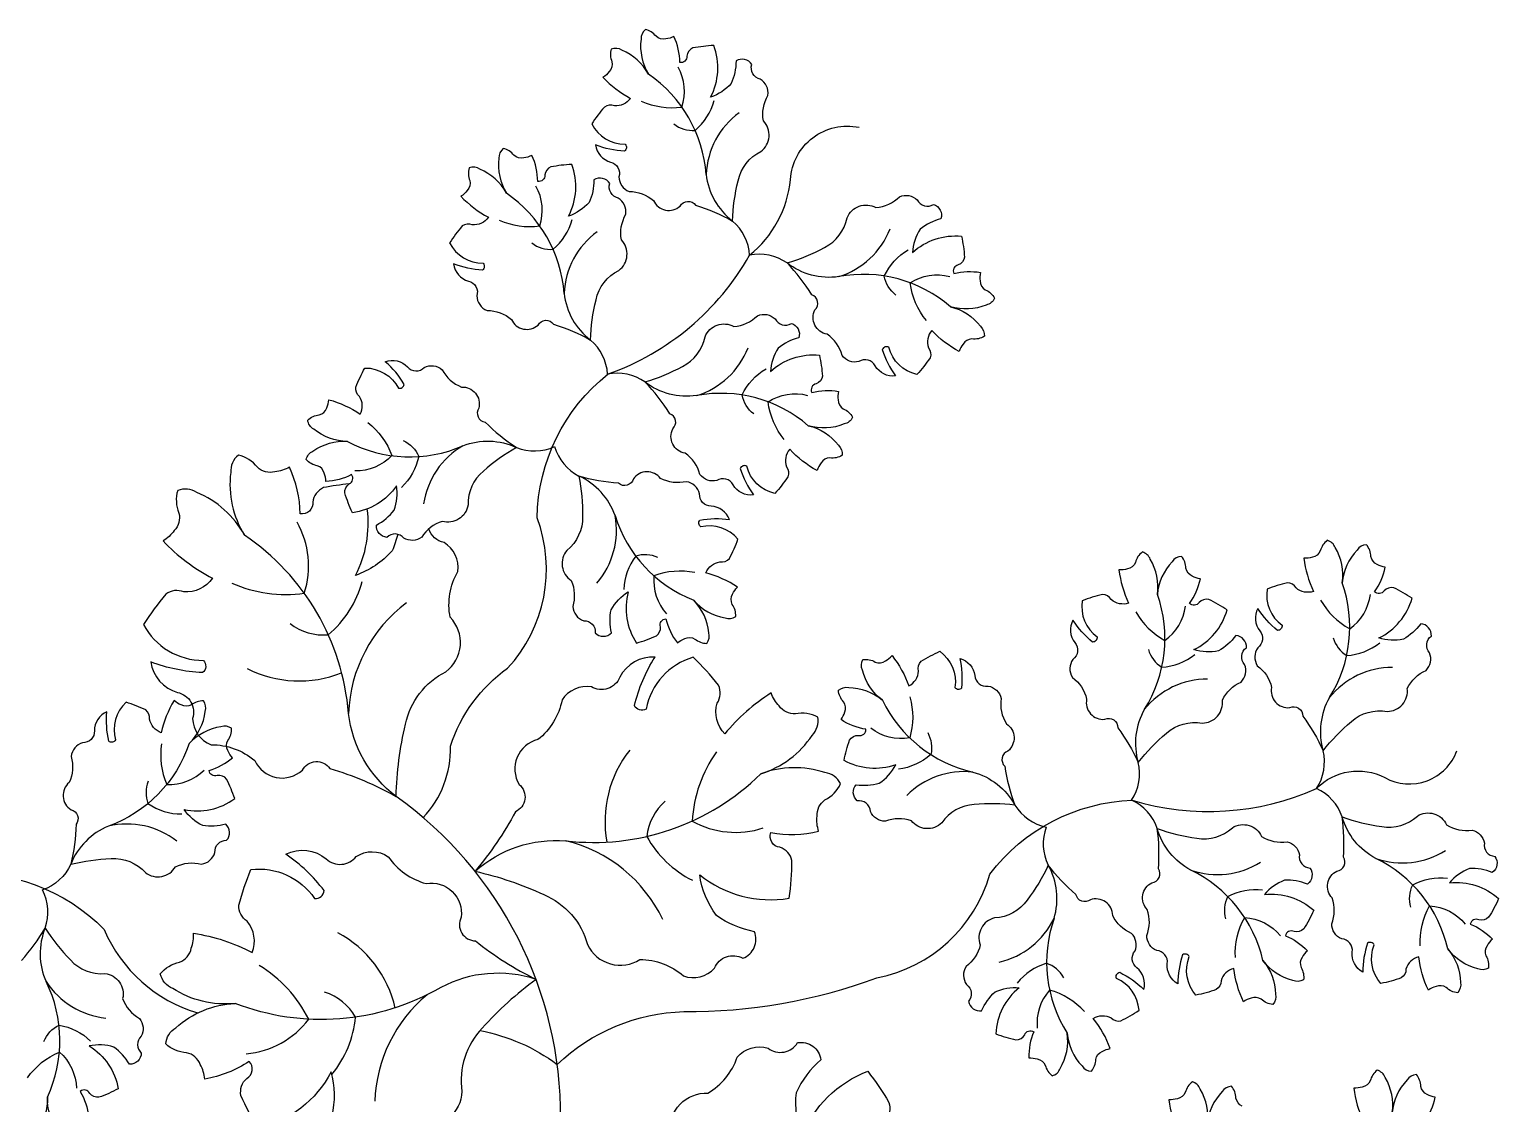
# Model space of a CAD drawing. Header units: millimetres. Extents: x 228.39 to 232.01, y 86.87 to 92.76.
# Drawn here: x 230.2676 to 230.66, y 91.6456 to 91.9325 of the extents above; entities that cross this region are included whole.
import ezdxf

# ---------------------------------------------------------------- set-up
doc = ezdxf.new("R2010")
doc.units = ezdxf.units.MM
doc.layers.add('62', color=62, linetype='Continuous')
doc.layers.add('63', color=63, linetype='Continuous')

msp = doc.modelspace()

# ---------------------------------------------------------------- linework, layer by layer
at = {"layer": '62'}
for points in [[(230.4310601027792, 91.91332400911445, 0.1413864367129372), (230.4418901933637, 91.9117289622076, 0.210122964771746), (230.4408797398914, 91.92236715470794, 0.210122964771746)], [(230.4397380879935, 91.90720337746468, 0.1876286218963192), (230.4454393713357, 91.90549702740906, 0.1520058651265381), (230.4505647901407, 91.9134437943881)], [(230.372839105745, 91.72198725712757, 0.1954096761169075), (230.3801355207057, 91.74106916464736, -0.1631901514612794), (230.3953619847962, 91.7618675784323, 0.2835782542006574), (230.4032408021136, 91.80202939339333, -0.2251438523393833), (230.4222110931264, 91.84044766447833, 0.1802530025354734), (230.4599893878372, 91.87214495566522, 0.2002582601934849), (230.4708892474521, 91.8923854883338, -0.4574430062941838), (230.4892226519216, 91.90631184363225)], [(230.393119453617, 91.88155838937531, 0.1413864367129372), (230.4039495442015, 91.87996334246847, 0.210122964771746), (230.4029390907292, 91.89060153496881, 0.210122964771746)], [(230.4017974388313, 91.87543775772554, 0.1876286218963192), (230.4074987221734, 91.87373140766992, 0.1520058651265381), (230.4126241409785, 91.88167817464897)], [(230.5135987470219, 91.85840002782678, 0.2279428046577942), (230.4838146615506, 91.86644530977019, -0.2043996860364329), (230.4699807670867, 91.87008372915153, 0.2049975904848279), (230.4599893878372, 91.87214495566522, 0.2049975904848279)], [(230.4990596937248, 91.86152802191424, -0.1876286218963192), (230.4959526801901, 91.8666037217827, -0.1520058651265381), (230.5023252873256, 91.87359020170048)], [(230.5071952360609, 91.85470288381525, -0.1413864367129372), (230.5028848110943, 91.8647654517435, -0.210122964771746), (230.5134278697208, 91.86650788414994, -0.210122964771746)], [(230.4756580978597, 91.82663440808764, 0.2279428046577942), (230.4458740123883, 91.83467969003105, -0.2043996860364329), (230.4320401179245, 91.8383181094124, 0.2049975904848279), (230.422048738675, 91.84037933592609, 0.2049975904848279)], [(230.4611190445626, 91.8297624021751, -0.1876286218963192), (230.4580120310278, 91.83483810204355, -0.1520058651265381), (230.4643846381634, 91.84182458196135)], [(230.4692545868987, 91.82293726407612, -0.1413864367129372), (230.4649441619321, 91.83299983200435, -0.210122964771746), (230.4754872205586, 91.8347422644108, -0.210122964771746)], [(230.3580090785876, 91.82747916595686, -0.1413864367129372), (230.3644652850981, 91.81863877941574, -0.210122964771746), (230.3545810355937, 91.81457752743795, -0.210122964771746)], [(230.3525971861982, 91.82244078851622, 0.2279428046577942), (230.3834267470417, 91.8212761052529, -0.2043996860364329), (230.3977241818443, 91.82083103256473, 0.2049975904848279), (230.4079233525742, 91.82106174986212, 0.2049975904848279)], [(230.3674674296525, 91.82265121045738, -0.1876286218963192), (230.3716330720873, 91.81840107100489, -0.1520058651265381), (230.3669885790812, 91.8101639775817)], [(230.3655884041345, 91.72766503411191, -0.2043996860364353), (230.3528608112418, 91.74981179063325, 0.2279428046577944), (230.3250934299629, 91.79739442875402, 0.2279428046577944)], [(230.4355174858713, 91.791434534468, 0.1876286218963192), (230.4295787980156, 91.79181956539287, 0.1520058651265381), (230.4263650018857, 91.78292616684219)], [(230.3372703234131, 91.77379401138118, 0.1876286218963192), (230.347469086746, 91.77080741863426, 0.152005865126538), (230.356537260167, 91.7850521299388)], [(230.4453465677903, 91.78741474494589, 0.1413864367129372), (230.4344345166191, 91.78654171806141, 0.210122964771746), (230.4378037375518, 91.77640068723608, 0.210122964771746)], [(230.6124856068554, 91.78009651096474, 0.1413864367129372), (230.6202659716797, 91.77239579931545, 0.210122964771746), (230.625753883976, 91.78156503998859, 0.210122964771746)], [(230.5631010273393, 91.77698030136402, 0.1413864367129372), (230.5708813921635, 91.76927958971474, 0.210122964771746), (230.5763693044598, 91.77844883038787, 0.210122964771746)], [(230.6158512070614, 91.77002465441163, 0.1876286218963192), (230.6194336151324, 91.76527253754935, 0.1520058651265381), (230.6282705107506, 91.76863858852631)], [(230.5664666275453, 91.76690844481091, 0.1876286218963192), (230.5700490356162, 91.76215632794863, 0.1520058651265381), (230.5788859312344, 91.76552237892561)], [(230.5027782491998, 91.75421051265667, -0.1413864367129372), (230.502742712265, 91.74326365128778, -0.210122964771746), (230.4923736158147, 91.74584705886275, -0.210122964771746)], [(230.4954334639324, 91.7533573093716, 0.2279428046577942), (230.519581338554, 91.73415578703165, -0.2043996860364329), (230.5308364038589, 91.72532752352086, 0.2049975904848279), (230.5391900370705, 91.71947149020353, 0.2049975904848279)], [(230.3103344026265, 91.7417688403531, -0.2279428046577942), (230.2887699962915, 91.71970541613267, 0.2043996860364329), (230.2787039212276, 91.709542303202, -0.2049975904848279), (230.2711459111621, 91.70269009203348, -0.2049975904848279)], [(230.302940554427, 91.74169930423527, 0.1413864367129372), (230.3043411592332, 91.73084235517581, 0.210122964771746), (230.3143070722064, 91.73469887361927, 0.210122964771746)], [(230.5075383223093, 91.74471781740372, -0.1876286218963192), (230.5083766205076, 91.73882599948475, -0.1520058651265381), (230.4997551954161, 91.73494115035786)], [(230.4086092795687, 91.65611387461956, -0.1841083703680773), (230.44244058806, 91.67021210174542, 0.09065442908466861), (230.494003802094, 91.67922298637593, 0.2835782542006574), (230.5241429198621, 91.70691198642005, -0.2251438523393833), (230.562185017192, 91.7266257969348, 0.1802530025354734), (230.6113983185946, 91.72978313519666, -0.3316125768266109), (230.6295958016339, 91.732671624502, 0.4605227219911265), (230.6488875254468, 91.73986151267957, 0.4605227219911265)], [(230.4511311725703, 91.73951215581151, 0.1413864367129372), (230.4446529373176, 91.72106874239876, 0.210122964771746), (230.463645767048, 91.71922332401668, 0.210122964771746)], [(230.3866623971488, 91.70766352375415, -0.2043996860364329), (230.4108759561877, 91.71579826431105, 0.2279428046577942), (230.4629819433504, 91.73368963137506, 0.2279428046577942)], [(230.2994016257112, 91.73168703462655, 0.1876286218963192), (230.2993047294297, 91.72573666712779, 0.1520058651265381), (230.3083433701438, 91.72295745907768)], [(230.6464462886289, 91.68695176550158, 0.2279428046577942), (230.6272167148036, 91.71107730797023, -0.2043996860364329), (230.6182268147197, 91.72220369229377, 0.2049975904848279), (230.6113983185946, 91.72978313519667, 0.2049975904848279)], [(230.4374510338662, 91.72638011051684, 0.1876286218963192), (230.4325213810777, 91.71696559867918, 0.1520058651265381), (230.4447099180709, 91.70527871991249)], [(230.5970617091128, 91.68383555590086, 0.2279428046577942), (230.5778321352874, 91.70796109836952, -0.2043996860364329), (230.5688422352036, 91.71908748269306, 0.2049975904848279), (230.5620137390785, 91.72666692559595, 0.2049975904848279)], [(230.15678484454, 91.71149412537301, 0.442149186598303), (230.1760765899366, 91.70593829910871, -0.1709273865300307), (230.1982153591534, 91.70391505196235, 0.1802530025354734), (230.2474381706396, 91.70692048857607, -0.2251438523393833), (230.2876420129342, 91.69210540980403, 0.2256520569911392), (230.3126631329667, 91.66985818042838, 0.09065442908466861)], [(230.5872013260463, 91.69496844697059, -0.1876286218963192), (230.5877049674892, 91.70089825367543, -0.1520058651265381), (230.5969777932156, 91.70275182492936)], [(230.6365859055625, 91.69808465657131, -0.1876286218963192), (230.6370895470054, 91.70401446327614, -0.1520058651265381), (230.6463623727318, 91.70586803453008)], [(230.6390971426437, 91.68776655366939, -0.1413864367129372), (230.6415854385627, 91.6984269204606, -0.210122964771746), (230.6511116533804, 91.69358508329474, -0.210122964771746)], [(230.5897125631276, 91.68465034406867, -0.1413864367129372), (230.5922008590465, 91.69531071085989, -0.210122964771746), (230.6017270738642, 91.69046887369402, -0.210122964771746)], [(230.5438703046809, 91.67925578208443, 0.1876286218963192), (230.5393138924206, 91.68308401530278, 0.1520058651265381), (230.5314563175972, 91.67782288032627)], [(230.4029686310973, 91.67878452067701, 0.2043996860364367), (230.3775150445482, 91.6766431713266, -0.2279428046577933), (230.3225874540608, 91.67238938279505)], [(230.3255627552436, 91.65892495199867, 0.2101229647717458), (230.3422639890968, 91.66815544158223, 0.1413864367129372), (230.3289990519786, 91.68251400953152)], [(230.3484463109055, 91.65344153854141, 0.1487400713347152), (230.3547646060145, 91.66872639602052, 0.1876286218963192), (230.3465038879253, 91.6754118314145, 0.1876286218963192)], [(230.5494078082981, 91.67019456732798, 0.1413864367129372), (230.5400993439481, 91.67595542908191, 0.210122964771746), (230.536806286535, 91.66578941074788, 0.210122964771746)], [(230.2715180871708, 91.66220466787311, -0.1876286218963192), (230.2755614443839, 91.66657130556206, -0.1520058651265381), (230.2840138564643, 91.66233128747612)], [(230.3880009705592, 91.66515589222902, -0.1106796973527163), (230.4086092795687, 91.65611387461956, -0.1841083703680773)], [(230.2671539822839, 91.65252354460621, -0.1413864367129372), (230.2756712378229, 91.65940041851714, -0.210122964771746), (230.2802065358302, 91.6497245088504, -0.210122964771746)]]:
    msp.add_lwpolyline(points, format="xyb", dxfattribs=at)
for centre, radius, start, end in [((230.4128915138874, 91.89108716854673), 0.03559504258891227, 4.244680177902705, 55.60775094878054), ((230.4700220924724, 91.8927679634544), 0.02165418735251583, 126.3429614026644, 177.4754704673334), ((230.4665003830152, 91.8957665794241), 0.01822652723244424, 186.4415046598963, 232.6499608452778), ((230.3749508647252, 91.8593215488076), 0.03559504258891227, 4.244680177902705, 55.60775094878054), ((230.4470466674733, 91.87139939655815), 0.01296417636406003, 3.29685208695077, 49.63682703702965), ((230.4773627111501, 91.8871159693128), 0.02165418735251583, 287.3347532780378, 338.4672623427084), ((230.4320814433102, 91.86100234371526), 0.02165418735251583, 126.3429614026644, 177.4754704673334), ((230.4285597338529, 91.86400095968497), 0.01822652723244424, 186.4415046598963, 232.6499608452778), ((230.4091060183111, 91.83963377681901), 0.01296417636406003, 3.29685208695077, 49.63682703702965), ((230.4394220619878, 91.85535034957367), 0.02165418735251583, 287.3347532780378, 338.4672623427084), ((230.3943477208276, 91.80257754484133), 0.02165418735251583, 120.2872463401992, 171.41975540487), ((230.4203696496666, 91.82468936029952), 0.01296417636406003, 196.2493451491128, 242.5893200991914), ((230.4068726449428, 91.79658175434153), 0.01822652723244424, 19.39399772205832, 65.60245390743854), ((230.3185153179041, 91.7892107586995), 0.02370610377805731, 342.0327875484151, 29.49889450505963), ((230.4027684219792, 91.79871470748219), 0.02165418735251583, 319.2954544648263, 10.42796352949611), ((230.4580686457823, 91.8131581602655), 0.03559504258891227, 197.1971732400638, 248.5602440109438), ((230.3361241097951, 91.81680601378235), 0.03525592437372765, 245.8667065243235, 278.0567283438667), ((230.5846751560355, 91.77294434164735), 0.03559504258891227, 327.917719804394, 19.28079057527238), ((230.5352905765194, 91.76982813204663), 0.03559504258891227, 327.917719804394, 19.28079057527238), ((230.3915008996581, 91.74833781078101), 0.03866819170092113, 126.6829230409548, 177.8154321056262), ((230.3396799428808, 91.78902957661312), 0.03055347511947142, 242.949985042445, 291.8166944333465), ((230.6316980751547, 91.74045475626241), 0.02165418735251583, 90.01600102915677, 141.1485100938255), ((230.5823134956386, 91.73733854666169), 0.02165418735251583, 90.01600102915677, 141.1485100938255), ((230.6306371683916, 91.74495682379573), 0.01822652723244424, 150.1145442863874, 196.3230004717689), ((230.5812525888755, 91.74184061419503), 0.01822652723244424, 150.1145442863874, 196.3230004717689), ((230.4519176490157, 91.7210279371236), 0.03055347511947142, 141.6344804195968, 190.5011898104985), ((230.6005293573104, 91.73684964419344), 0.01296417636406003, 326.9698917134426, 13.30986666352196), ((230.5173029329975, 91.7126217976656), 0.02165418735251583, 83.96028596669156, 135.092795031362), ((230.5511447777943, 91.73373343459272), 0.01296417636406003, 326.9698917134426, 13.30986666352196), ((230.3045612946003, 91.64226289954634), 0.1049658643867444, 359.5821735404677, 54.45095799120666), ((230.2937164336767, 91.69862375141916), 0.02165418735251583, 52.07207001193242, 103.2045790766025), ((230.5513663602667, 91.71502098211774), 0.01296417636406003, 159.9223847756048, 206.262359725683), ((230.4018489985177, 91.67819848924997), 0.03866819170092113, 25.36741841810714, 76.49992748277828), ((230.584879264269, 91.72843649343321), 0.02165418735251583, 251.0077929045287, 302.140301969199), ((230.6342638437852, 91.73155270303393), 0.02165418735251583, 251.0077929045287, 302.140301969199), ((230.523841773019, 91.70037162219828), 0.01822652723244424, 343.0670373485498, 29.2754935339308), ((230.2596197571891, 91.69675564653384), 0.01296417636406003, 340.90250531761, 27.24248026768961), ((230.5217987524397, 91.70452134533934), 0.02165418735251583, 282.9684940913174, 334.101003155987), ((230.5749075476906, 91.68339827861178), 0.03559504258891227, 160.8702128665557, 212.2332836374346), ((230.2887565540152, 91.68565367734264), 0.01822652723244424, 157.8893715093624, 204.0978276947425), ((230.3355644502384, 91.66433997925101), 0.03055347511947142, 12.87783339992797, 61.74454279083043), ((230.2402065303015, 91.66244370248856), 0.03559504258891227, 334.9315814058618, 26.29465217672758), ((230.2902660479144, 91.69002581222193), 0.02165418735251583, 213.0638618873061, 264.1963709519746), ((230.3985176957313, 91.64489466491167), 0.03866819170092113, 129.6239489019829, 178.011604792319)]:
    msp.add_arc(centre, radius, start, end, dxfattribs=at)
at = {"layer": '63'}
for points in [[(230.4265843972115, 91.89995546318241, -0.08047336285184804), (230.4188729859557, 91.90160052473213, 0.299054732626132), (230.4228483947332, 91.8970159809299, -0.4445358973400594), (230.4250789522744, 91.89310764177011, 0.3028472262875131), (230.4278188727104, 91.88917055064242, -0.1775881189196616), (230.4343246769697, 91.88675874097264, 0.5077713489282268), (230.4414490325861, 91.88528712256657, -0.5541101838924969), (230.4455623740242, 91.88551440961622, -0.05360560279891149), (230.4554426607217, 91.88127751207543, -0.05303807838268959), (230.4569056827375, 91.89204400947968, -0.2299676780149515), (230.4630008358479, 91.899878544846, 0.453009155801419), (230.4636815282663, 91.90800425382473, -0.1775881189196565), (230.4648633551696, 91.91484132923117, 0.3028472262875298), (230.4628348827193, 91.91918795436594, -0.4445358973400413), (230.4605754563581, 91.92307967563686, 0.4200628682774436), (230.4563583641366, 91.924017244161, -0.1027662192553072), (230.4550671558996, 91.91797929500208, -0.1249756271620583), (230.4495676509147, 91.91436174540598, 0.2129696122085104), (230.4504483970832, 91.92815876417411, 0.03433418913963267), (230.4448523670569, 91.92750755804846, 0.263361124047625), (230.4432418044387, 91.92534982084723, -0.4961733732722903), (230.4413436722306, 91.92361915127915, 0.105188829234163), (230.4397872507984, 91.93058654108759, -0.1018354407082667), (230.4376148771976, 91.92991502277143, -0.2548810045278109), (230.4349941376873, 91.93061498111796, 0.1744881383592944), (230.432151922439, 91.93245693596592, 0.2361518438993939), (230.4309951371923, 91.92984023203437, 0.172045804718615), (230.4329975650972, 91.92045983886548, 0.1720458047186181), (230.4258916901894, 91.92690251185984, 0.2361518438993874), (230.4230479644508, 91.92721638364219, 0.174488138359288), (230.4232133243459, 91.92383353849576, -0.2548810045278096), (230.4225023916835, 91.92121575469692, -0.1018354407082642), (230.4208306777816, 91.91967448361738, 0.08115707204633878), (230.4281723783257, 91.91404248139806, -0.2683901017028241), (230.4238681659658, 91.91203645047764, 0.2633611240475965), (230.4211934246248, 91.91172741886793, 0.03433418913963283), (230.4178198163783, 91.90721539173235, 0.2816703646801006), (230.4267520128395, 91.90178556447803, -0.447648090788793)], [(230.3886437480493, 91.86818984344328, -0.08047336285184804), (230.3809323367934, 91.869834904993, 0.299054732626132), (230.384907745571, 91.86525036119076, -0.4445358973400594), (230.3871383031122, 91.86134202203098, 0.3028472262875131), (230.3898782235482, 91.85740493090329, -0.1775881189196616), (230.3963840278074, 91.85499312123349, 0.5077713489282268), (230.4035083834239, 91.85352150282742, -0.5541101838924969), (230.4076217248619, 91.85374878987709, -0.05360560279891149), (230.4175020115595, 91.84951189233628, -0.05303807838268959), (230.4189650335753, 91.86027838974054, -0.2299676780149515), (230.4250601866857, 91.86811292510687, 0.453009155801419), (230.4257408791041, 91.8762386340856, -0.1775881189196565), (230.4269227060074, 91.88307570949202, 0.3028472262875298), (230.4248942335571, 91.8874223346268, -0.4445358973400413), (230.4226348071959, 91.89131405589771, 0.4200628682774436), (230.4184177149744, 91.89225162442187, -0.1027662192553072), (230.4171265067374, 91.88621367526294, -0.1249756271620583), (230.4116270017524, 91.88259612566685, 0.2129696122085104), (230.412507747921, 91.89639314443497, 0.03433418913963267), (230.4069117178947, 91.89574193830931, 0.263361124047625), (230.4053011552764, 91.89358420110808, -0.4961733732722903), (230.4034030230684, 91.89185353154002, 0.105188829234163), (230.4018466016362, 91.89882092134846, -0.1018354407082667), (230.3996742280354, 91.89814940303229, -0.2548810045278109), (230.3970534885251, 91.89884936137882, 0.1744881383592944), (230.3942112732768, 91.90069131622678, 0.2361518438993939), (230.3930544880301, 91.89807461229523, 0.172045804718615), (230.395056915935, 91.88869421912635, 0.1720458047186181), (230.3879510410272, 91.8951368921207, 0.2361518438993874), (230.3851073152886, 91.89545076390306, 0.174488138359288), (230.3852726751837, 91.89206791875662, -0.2548810045278096), (230.3845617425213, 91.88945013495778, -0.1018354407082642), (230.3828900286194, 91.88790886387825, 0.08115707204633878), (230.3902317291635, 91.88227686165891, -0.2683901017028241), (230.3859275168035, 91.88027083073851, 0.2633611240475965), (230.3832527754626, 91.8799617991288, 0.03433418913963283), (230.3798791672161, 91.87544977199322, 0.2816703646801006), (230.3888113636773, 91.87001994473889, -0.447648090788793)], [(230.4954148948656, 91.84695862645981, 0.08047336285184804), (230.4989764814576, 91.83992391310338, -0.299054732626132), (230.4935280592013, 91.84259535685926, 0.4445358973400594), (230.4891793924341, 91.8437527674517, -0.3028472262875131), (230.4846727264398, 91.84539526925064, 0.1775881189196616), (230.4806780399703, 91.85106843370744, -0.5077713489282268), (230.4774341965059, 91.85757992994566, 0.5541101838924969), (230.4766024873477, 91.86161471582169, 0.05360560279891149), (230.4699807670867, 91.87008372915153, 0.05303807838268959), (230.480015602515, 91.87425025980671, 0.2299676780149515), (230.4860318248125, 91.88214556886417, -0.453009155801419), (230.4937135823776, 91.88488072686467, 0.1775881189196565), (230.5000214184918, 91.88777097226912, -0.3028472262875298), (230.5047421537645, 91.8869209669582, 0.4445358973400413), (230.5090821341238, 91.8857313987956, -0.4200628682774436), (230.5110665203776, 91.88189406733504, 0.1027662192553072), (230.5055592216399, 91.8791023457568, 0.1249756271620583), (230.5034676289897, 91.87286083469414, -0.2129696122085104), (230.5165811455166, 91.87723909062535, -0.03433418913963267), (230.5173820214212, 91.87166251288822, -0.263361124047625), (230.5157076582474, 91.86955389966167, 0.4961733732722903), (230.5145196826187, 91.86727643683247, -0.105188829234163), (230.5216534501104, 91.86755271529948, 0.1018354407082667), (230.5215595395012, 91.86528086039479, 0.2548810045278109), (230.5229061525907, 91.8629261097806, -0.1744881383592944), (230.5254134357818, 91.8606491565137, -0.2361518438993939), (230.5231793599783, 91.85886192489002, -0.172045804718615), (230.5135987470219, 91.85840002782678, -0.1720458047186181), (230.5216437716582, 91.85317709071072, -0.2361518438993874), (230.522674124186, 91.85050807118273, -0.174488138359288), (230.5193613956141, 91.84980322042648, 0.2548810045278096), (230.5170123077518, 91.848446753146, 0.1018354407082642), (230.5159495617195, 91.84643660022118, -0.08115707204633878), (230.5086279942434, 91.85209475058788, 0.2683901017028241), (230.5077888434249, 91.84742075550898, -0.2633611240475965), (230.5081737912871, 91.8447558808552, -0.03433418913963283), (230.5046740195657, 91.84034099474441, -0.2816703646801006), (230.4971413505381, 91.84758848085714, 0.447648090788793)], [(230.4574742457034, 91.81519300672068, 0.08047336285184804), (230.4610358322954, 91.80815829336424, -0.299054732626132), (230.4555874100391, 91.81082973712012, 0.4445358973400594), (230.4512387432718, 91.81198714771257, -0.3028472262875131), (230.4467320772775, 91.81362964951151, 0.1775881189196616), (230.4427373908081, 91.81930281396829, -0.5077713489282268), (230.4394935473437, 91.82581431020652, 0.5541101838924969), (230.4386618381855, 91.82984909608255, 0.05360560279891149), (230.4320401179245, 91.8383181094124, 0.05303807838268959), (230.4420749533528, 91.84248464006757, 0.2299676780149515), (230.4480911756503, 91.85037994912504, -0.453009155801419), (230.4557729332153, 91.85311510712553, 0.1775881189196565), (230.4620807693296, 91.85600535252999, -0.3028472262875298), (230.4668015046023, 91.85515534721905, 0.4445358973400413), (230.4711414849616, 91.85396577905645, -0.4200628682774436), (230.4731258712154, 91.8501284475959, 0.1027662192553072), (230.4676185724777, 91.84733672601767, 0.1249756271620583), (230.4655269798274, 91.841095214955, -0.2129696122085104), (230.4786404963544, 91.84547347088622, -0.03433418913963267), (230.479441372259, 91.83989689314907, -0.263361124047625), (230.4777670090852, 91.83778827992253, 0.4961733732722903), (230.4765790334564, 91.83551081709334, -0.105188829234163), (230.4837128009482, 91.83578709556033, 0.1018354407082667), (230.483618890339, 91.83351524065566, 0.2548810045278109), (230.4849655034285, 91.83116049004146, -0.1744881383592944), (230.4874727866195, 91.82888353677457, -0.2361518438993939), (230.485238710816, 91.82709630515089, -0.172045804718615), (230.4756580978597, 91.82663440808764, -0.1720458047186181), (230.483703122496, 91.82141147097158, -0.2361518438993874), (230.4847334750238, 91.8187424514436, -0.174488138359288), (230.4814207464519, 91.81803760068735, 0.2548810045278096), (230.4790716585896, 91.81668113340686, 0.1018354407082642), (230.4780089125572, 91.81467098048203, -0.08115707204633878), (230.4706873450812, 91.82032913084873, 0.2683901017028241), (230.4698481942627, 91.81565513576984, -0.2633611240475965), (230.4702331421248, 91.81299026111607, -0.03433418913963283), (230.4667333704035, 91.80857537500528, -0.2816703646801006), (230.4592007013759, 91.81582286111801, 0.447648090788793)], [(230.3677538620465, 91.83766686226194, 0.08047336285184804), (230.3627061132898, 91.84372428114693, -0.299054732626132), (230.3686146928645, 91.84234203506449, 0.4445358973400594), (230.3731121388055, 91.84218879688412, -0.3028472262875131), (230.3778722937156, 91.84159822447005, 0.1775881189196616), (230.3830369409059, 91.83696478791154, -0.5077713489282268), (230.3876577556181, 91.83134605361654, 0.5541101838924969), (230.3893726722915, 91.82760034967832, 0.05360560279891149), (230.3977241818443, 91.82083103256473, 0.05303807838268959), (230.3888785692707, 91.81452127520237, 0.2299676780149515), (230.3847851010942, 91.80547835785599, -0.453009155801419), (230.3779118629862, 91.80109097976803, 0.1775881189196565), (230.3724123503808, 91.79686041526126, -0.3028472262875298), (230.3676212055182, 91.7966306731245, 0.4445358973400413), (230.3631250170737, 91.79681719766401, -0.4200628682774436), (230.3603310097743, 91.80011210657825, 0.1027662192553072), (230.3650724371106, 91.8040672191647, 0.1249756271620583), (230.3657118203104, 91.81061873878107, -0.2129696122085104), (230.3539133165894, 91.80341257817727, -0.03433418913963267), (230.3518828666861, 91.80866775606799, -0.263361124047625), (230.3530419967253, 91.8110980151754, 0.4961733732722903), (230.353689268274, 91.81358380731778, -0.105188829234163), (230.3467989364945, 91.81171557382413, 0.1018354407082667), (230.3463812371195, 91.81395067363009, 0.2548810045278109), (230.3445410858735, 91.81594367655521, -0.1744881383592944), (230.3415872340642, 91.8176007054229, -0.2361518438993939), (230.343363871005, 91.81984321579142, -0.172045804718615), (230.3525971861982, 91.82244078851622, -0.1720458047186181), (230.3435861719794, 91.825727597952, -0.2361518438993874), (230.341983793239, 91.8280977612258, -0.174488138359288), (230.345054246152, 91.82952720310584, 0.2548810045278096), (230.3470395216582, 91.83137568854866, 0.1018354407082642), (230.3476246655854, 91.83357290280654, -0.08115707204633878), (230.3560281801446, 91.82969979566482, 0.2683901017028241), (230.3557983361852, 91.83444295662012, -0.2633611240475965), (230.3548258696394, 91.83695374346776, -0.03433418913963283), (230.357247027887, 91.84204074791174, -0.2816703646801006), (230.3662125113849, 91.83666606063875, 0.447648090788793)], [(230.4467119276144, 91.80144634333013, -0.08047336285184804), (230.4545958607945, 91.80157159775486, 0.299054732626132), (230.4496940075811, 91.80514843321333, -0.4445358973400594), (230.4466441766312, 91.80845736553502, 0.3028472262875131), (230.4430914983348, 91.81168014810079, -0.1775881189196616), (230.4362106357046, 91.8125723613079, 0.5077713489282268), (230.4289376973458, 91.81240966124041, -0.5541101838924969), (230.4249799595633, 91.8112661802244, -0.05360560279891149), (230.4144013931783, 91.81318067734757, -0.05303807838268959), (230.4153888317743, 91.80236019377271, -0.2299676780149515), (230.4112048190788, 91.7933588120116, 0.453009155801419), (230.4123627674323, 91.78528727906017, -0.1775881189196565), (230.4127434937496, 91.7783592661839, 0.3028472262875298), (230.4156946201779, 91.77457790355275, -0.4445358973400413), (230.418768860632, 91.77129163704461, 0.4200628682774436), (230.4230888037, 91.77132315580221, -0.1027662192553072), (230.4229937942598, 91.77749689226916, -0.1249756271620583), (230.4275425225137, 91.78225507379491, 0.2129696122085104), (230.4297766920546, 91.76861168978787, 0.03433418913963267), (230.4350843747399, 91.77050063816883, 0.263361124047625), (230.4361703167502, 91.77296447089996, -0.4961733732722903), (230.4376322357541, 91.775076558933, 0.105188829234163), (230.4407107481678, 91.76863530674605, -0.1018354407082667), (230.4426773322539, 91.76977666161766, -0.2548810045278109), (230.4453882811362, 91.76968193345192, 0.1744881383592944), (230.4485710411911, 91.76852390771299, 0.2361518438993939), (230.449111877414, 91.77133331828327, 0.172045804718615), (230.4450578486103, 91.7800262087103, 0.1720458047186181), (230.4534270039442, 91.77534019414401, 0.2361518438993874), (230.4562687268186, 91.77567170987093, 0.174488138359288), (230.4553493329837, 91.77893141847079, -0.2548810045278096), (230.4554554187398, 91.78164194666289, -0.1018354407082642), (230.4567391327284, 91.78351870511992, 0.08115707204633878), (230.448321858288, 91.78736181673342, -0.2683901017028241), (230.4520669173979, 91.79028156609874, 0.2633611240475965), (230.4546043359895, 91.791182259536, 0.03433418913963283), (230.4568807673463, 91.79633565470337, 0.2816703646801006), (230.4469587812901, 91.7996252367946, -0.447648090788793)], [(230.5515757526215, 91.76886131107301, -0.08047336285184804), (230.5463375789136, 91.77475483525336, 0.299054732626132), (230.5468245168622, 91.7687062975576, -0.4445358973400594), (230.5463062945212, 91.7642361803849, 0.3028472262875131), (230.5461814077588, 91.75944115652256, -0.1775881189196616), (230.5499940689311, 91.75364409435906, 0.5077713489282268), (230.5548620278744, 91.74823807184629, -0.5541101838924969), (230.55831058296, 91.74598447360988, -0.05360560279891149), (230.5637607265603, 91.73671801254149, -0.05303807838268959), (230.5713174002931, 91.74452535407822, -0.2299676780149515), (230.5808690768409, 91.7472265225238, 0.453009155801419), (230.586231084192, 91.75336975992289, -0.1775881189196565), (230.5912334536939, 91.75817794193996, 0.3028472262875298), (230.5921741230667, 91.76288145038312, -0.4445358973400413), (230.5926592429437, 91.7673552810278, 0.4200628682774436), (230.5898171525984, 91.77060880588738, -0.1027662192553072), (230.5852000563345, 91.76650923629444, -0.1249756271620583), (230.5786263735451, 91.76685262345697, 0.2129696122085104), (230.587509194605, 91.77744643913961, 0.03433418913963267), (230.582614985604, 91.78023684049546, 0.263361124047625), (230.580039209447, 91.77945254529223, -0.4961733732722903), (230.5774847445532, 91.77918267098894, 0.105188829234163), (230.58035824257, 91.7857179580955, -0.1018354407082667), (230.5782102682907, 91.78646384709943, -0.2548810045278109), (230.5765135204559, 91.78858027428996, 0.1744881383592944), (230.5753148507567, 91.79174795106198, 0.2361518438993939), (230.5728327717923, 91.79032507524629, 0.172045804718615), (230.5688891540135, 91.78158154207418, 0.1720458047186181), (230.566980898709, 91.79098154501088, 0.2361518438993874), (230.56487578738, 91.79291901704032, 0.174488138359288), (230.5630050379629, 91.79009567118867, -0.2548810045278096), (230.5608815202598, 91.78840780572233, -0.1018354407082642), (230.5586216674029, 91.7881563917696, 0.08115707204633878), (230.5612001507003, 91.77926980413633, -0.2683901017028241), (230.5565441062835, 91.78020342851632, 0.2633611240475965), (230.5542061339724, 91.7815389536, 0.03433418913963283), (230.5488152974452, 91.77990234032542, 0.2816703646801006), (230.5527949300791, 91.77023643727742, -0.447648090788793)], [(230.6009603321377, 91.77197752067373, -0.08047336285184804), (230.5957221584297, 91.77787104485408, 0.299054732626132), (230.5962090963783, 91.7718225071583, -0.4445358973400594), (230.5956908740373, 91.76735238998562, 0.3028472262875131), (230.5955659872749, 91.76255736612327, -0.1775881189196616), (230.5993786484473, 91.75676030395977, 0.5077713489282268), (230.6042466073906, 91.75135428144701, -0.5541101838924969), (230.6076951624761, 91.7491006832106, -0.05360560279891149), (230.6131453060764, 91.7398342221422, -0.05303807838268959), (230.6207019798092, 91.74764156367894, -0.2299676780149515), (230.630253656357, 91.75034273212452, 0.453009155801419), (230.6356156637082, 91.75648596952361, -0.1775881189196565), (230.64061803321, 91.76129415154068, 0.3028472262875298), (230.6415587025829, 91.76599765998384, -0.4445358973400413), (230.6420438224598, 91.77047149062852, 0.4200628682774436), (230.6392017321145, 91.77372501548808, -0.1027662192553072), (230.6345846358507, 91.76962544589514, -0.1249756271620583), (230.6280109530612, 91.76996883305769, 0.2129696122085104), (230.6368937741212, 91.78056264874033, 0.03433418913963267), (230.6319995651201, 91.78335305009618, 0.263361124047625), (230.6294237889631, 91.78256875489295, -0.4961733732722903), (230.6268693240694, 91.78229888058965, 0.105188829234163), (230.6297428220861, 91.78883416769622, -0.1018354407082667), (230.6275948478068, 91.78958005670015, -0.2548810045278109), (230.625898099972, 91.79169648389068, 0.1744881383592944), (230.6246994302729, 91.79486416066268, 0.2361518438993939), (230.6222173513084, 91.793441284847, 0.172045804718615), (230.6182737335297, 91.7846977516749, 0.1720458047186181), (230.6163654782252, 91.7940977546116, 0.2361518438993874), (230.6142603668962, 91.79603522664102, 0.174488138359288), (230.612389617479, 91.79321188078939, -0.2548810045278096), (230.6102660997759, 91.79152401532305, -0.1018354407082642), (230.608006246919, 91.79127260137032, 0.08115707204633878), (230.6105847302164, 91.78238601373704, -0.2683901017028241), (230.6059286857997, 91.78331963811704, 0.2633611240475965), (230.6035907134885, 91.78465516320071, 0.03433418913963283), (230.5981998769614, 91.78301854992614, 0.2816703646801006), (230.6021795095952, 91.77335264687814, -0.447648090788793)], [(230.5166642435778, 91.7566454912605, 0.08047336285184804), (230.516185895247, 91.7645158962014, -0.299054732626132), (230.5201273081609, 91.75990209288248, 0.4445358973400594), (230.5236598966627, 91.75711438407248, -0.3028472262875131), (230.5271450630959, 91.75381871032101, 0.1775881189196616), (230.528561146829, 91.74702628646766, -0.5077713489282268), (230.5289554092988, 91.73976222005915, 0.5541101838924969), (230.5281181049467, 91.73572859159198, 0.05360560279891149), (230.5308364038589, 91.72532752352086, 0.05303807838268959), (230.5199720874926, 91.72548414301826, 0.2299676780149515), (230.5113172314273, 91.72062365926308, -0.453009155801419), (230.5031807605632, 91.72116062337159, 0.1775881189196565), (230.4962439262966, 91.72101013981683, -0.3028472262875298), (230.4922478447629, 91.72366328567034, 0.4445358973400413), (230.4887359879469, 91.72647706669171, -0.4200628682774436), (230.4884368758237, 91.73078675733956, 0.1027662192553072), (230.4945997833714, 91.73116440706553, 0.1249756271620583), (230.4989959722453, 91.73606387066326, -0.2129696122085104), (230.4852216378255, 91.73724757332562, -0.03433418913963267), (230.4866989337576, 91.74268422838198, -0.263361124047625), (230.4890724533174, 91.7439555059583, 0.4961733732722903), (230.4910664916221, 91.74557474475252, -0.105188829234163), (230.4844085712106, 91.74815138291338, 0.1018354407082667), (230.4853961078722, 91.7501995321395, 0.2548810045278109), (230.4850942303825, 91.75289528569816, -0.1744881383592944), (230.4836960719958, 91.75598010956759, -0.2361518438993939), (230.4864558648431, 91.75673432108444, -0.172045804718615), (230.4954334639324, 91.7533573093716, -0.1720458047186181), (230.4901208244605, 91.76134338195818, -0.2361518438993874), (230.490233935202, 91.7642021399984, -0.174488138359288), (230.4935544348544, 91.76353485652203, 0.2548810045278096), (230.4962488999353, 91.763848026118, 0.1018354407082642), (230.4980219338166, 91.76527157617555, -0.08115707204633878), (230.5024978231467, 91.7571730312085, 0.2683901017028241), (230.5051224616676, 91.76113051484433, -0.2633611240475965), (230.5058263652593, 91.76372941105437, -0.03433418913963283), (230.5107904729575, 91.76639347866478, -0.2816703646801006), (230.5148295877825, 91.75675228013637, 0.447648090788793)], [(230.429217089879, 91.7519033618474, -0.08047336285184804), (230.4347227082632, 91.764862567363, 0.299054732626132), (230.4253342015674, 91.75945213589902, -0.4445358973400594), (230.4177243342279, 91.75687062012207, 0.3028472262875131), (230.4098908889665, 91.7534059403832, -0.1775881189196616), (230.4034510068236, 91.74282090600072, 0.5077713489282268), (230.3984490315079, 91.73083187138104, -0.5541101838924969), (230.3974490149102, 91.72354370066877, -0.05360560279891149), (230.3866623971488, 91.70766352375415, -0.05303807838268959), (230.4050392145726, 91.70143835540605, -0.2299676780149515), (230.4167013115418, 91.68808963971414, 0.453009155801419), (230.4307146703051, 91.68413375576708, -0.1775881189196565), (230.4422986119927, 91.67973746984919, 0.3028472262875298), (230.4506081116751, 91.68181571078433, -0.4445358973400413), (230.45819866189, 91.68445348485866, 0.4200628682774436), (230.4612760030857, 91.69152750596074, -0.1027662192553072), (230.4511301581329, 91.69584385432714, -0.1249756271620583), (230.4466581424597, 91.70671466890064, 0.2129696122085104), (230.4705455816468, 91.70047993683175, 0.03433418913963267), (230.4713065340492, 91.71051146109767, 0.263361124047625), (230.4680714731905, 91.71406845143696, -0.4961733732722903), (230.4656828521667, 91.71798437058138, 0.105188829234163), (230.478426197009, 91.71834406899617, -0.1018354407082667), (230.4779875592715, 91.7223806548334, -0.2548810045278109), (230.4801056263994, 91.72673697147296, 0.1744881383592944), (230.4843009693815, 91.73109328802276, 0.2361518438993939), (230.4801070402771, 91.73401082396559, 0.172045804718615), (230.4629819433504, 91.73368963137506, 0.1720458047186181), (230.4766921476125, 91.7439561988892, 0.2361518438993874), (230.4782091966373, 91.74883468426542, 0.174488138359288), (230.4722226772788, 91.74969490667235, -0.2548810045278096), (230.4678752732229, 91.75183120744634, -0.1018354407082642), (230.465741699236, 91.755285811668, 0.08115707204633878), (230.45337246567, 91.74433021625708, -0.2683901017028241), (230.4513191462971, 91.7525577344656, 0.2633611240475965), (230.4516867622606, 91.75735175757119, 0.03433418913963283), (230.4449239150752, 91.7647998731451, 0.2816703646801006), (230.4323683644163, 91.75098732146252, -0.447648090788793)], [(230.2888592883379, 91.74238334078048, -0.08047336285184804), (230.2883522665471, 91.75025195056638, 0.299054732626132), (230.2850170864722, 91.74518258268752, -0.4445358973400594), (230.2818597791338, 91.74197604057748, 0.3028472262875131), (230.278812879401, 91.73827141474457, -0.1775881189196616), (230.2782550372144, 91.73135540960884, 0.5077713489282268), (230.2787698628038, 91.72409889127738, -0.5541101838924969), (230.2801037225612, 91.7202011925542, -0.05360560279891149), (230.2787039212276, 91.709542303202, -0.05303807838268959), (230.2894638678464, 91.7110527496712, -0.2299676780149515), (230.2986573643425, 91.70730969503332, 0.453009155801419), (230.3066633277755, 91.70885728609161, -0.1775881189196565), (230.3135647639168, 91.70957317304548, 0.3028472262875298), (230.3171987283834, 91.71270401203834, -0.4445358973400413), (230.32033221407, 91.71593383701567, 0.4200628682774436), (230.3200914651269, 91.72024718159832, -0.1027662192553072), (230.3139295791376, 91.71985321483389, -0.1249756271620583), (230.3089566337298, 91.72416610645449, 0.2129696122085104), (230.3224757723849, 91.72705856746984, 0.03433418913963267), (230.3203319262582, 91.73226851423138, 0.263361124047625), (230.3178183807574, 91.73323382806241, -0.4961733732722903), (230.3156379538818, 91.7345917167446, 0.105188829234163), (230.3219225143244, 91.73797864285258, -0.1018354407082667), (230.3206872339162, 91.73988762850561, -0.2548810045278109), (230.3206505267665, 91.74259998354377, 0.1744881383592944), (230.3216530133374, 91.74583510423004, 0.2361518438993939), (230.3188207017873, 91.74623921171015, 0.172045804718615), (230.3103344026265, 91.7417688403531, 0.1720458047186181), (230.3146094961674, 91.7503551706946, 0.2361518438993874), (230.31414071057, 91.75317749803848, 0.174488138359288), (230.3109293662798, 91.75210127639339, -0.2548810045278096), (230.3082168812522, 91.75207593387927, -0.1018354407082642), (230.3062801403019, 91.75326722662338, 0.08115707204633878), (230.30284929113, 91.74467366567126, -0.2683901017028241), (230.2997515509826, 91.74827288920872, 0.2633611240475965), (230.298728997038, 91.75076369735216, 0.03433418913963283), (230.2934713768456, 91.75278781478593, 0.2816703646801006), (230.2906662987642, 91.74271812290432, -0.447648090788793)], [(230.6250186764617, 91.68850597954567, 0.08047336285184804), (230.6237207570455, 91.68072860876575, -0.299054732626132), (230.620913780529, 91.68610846003311, 0.4445358973400594), (230.618095919958, 91.6896170443252, -0.3028472262875131), (230.6154381316846, 91.69361003969675, 0.1775881189196616), (230.6155805532083, 91.7005470441693, -0.5077713489282268), (230.6168245124421, 91.70771465668025, 0.5541101838924969), (230.6185446225214, 91.71145797853445, 0.05360560279891149), (230.6182268147197, 91.72220369229377, 0.05303807838268959), (230.6287795969449, 91.71961589649764, 0.2299676780149515), (230.6383036847822, 91.72241278525357, -0.453009155801419), (230.6461127765171, 91.72006574992113, 0.1775881189196565), (230.6529068415436, 91.71865756124124, -0.3028472262875298), (230.6562065634999, 91.71517622736546, 0.4445358973400413), (230.6589983759714, 91.71164688110069, -0.4200628682774436), (230.6583238902427, 91.70737980123921, 0.1027662192553072), (230.6522331426117, 91.70839313339232, 0.1249756271620583), (230.6468506284345, 91.70460370582437, -0.2129696122085104), (230.6600091733575, 91.70036269931505, -0.03433418913963267), (230.6573508767897, 91.69539549881269, -0.263361124047625), (230.6547528004055, 91.69468857528153, 0.4961733732722903), (230.6524465567522, 91.69355748587549, -0.105188829234163), (230.6583575390891, 91.68955408029643, 0.1018354407082667), (230.6569360505977, 91.68777939317489, 0.2548810045278109), (230.6566260126975, 91.68508456595069, -0.1744881383592944), (230.6572971547795, 91.68176484405188, -0.2361518438993939), (230.6544385301262, 91.68164841096265, -0.172045804718615), (230.6464462886289, 91.68695176550158, -0.1720458047186181), (230.6498337317499, 91.67797809720932, -0.2361518438993874), (230.64908272815, 91.67521742968763, -0.174488138359288), (230.6459962814362, 91.6766120019742, 0.2548810045278096), (230.6433001788586, 91.67691074627834, 0.1018354407082642), (230.6412531787224, 91.67592082994219, -0.08115707204633878), (230.6387064055859, 91.68481655714518, 0.2683901017028241), (230.6352615051607, 91.68154806129016, -0.2633611240475965), (230.6339929869271, 91.67917306586538, -0.03433418913963283), (230.628558052443, 91.67768945249695, -0.2816703646801006), (230.6267827157438, 91.68799068238654, 0.447648090788793)], [(230.5756340969455, 91.68538976994496, 0.08047336285184804), (230.5743361775294, 91.67761239916504, -0.299054732626132), (230.5715292010129, 91.6829922504324, 0.4445358973400594), (230.5687113404419, 91.68650083472448, -0.3028472262875131), (230.5660535521684, 91.69049383009605, 0.1775881189196616), (230.5661959736922, 91.69743083456859, -0.5077713489282268), (230.5674399329259, 91.70459844707953, 0.5541101838924969), (230.5691600430053, 91.70834176893374, 0.05360560279891149), (230.5688422352036, 91.71908748269306, 0.05303807838268959), (230.5793950174287, 91.71649968689692, 0.2299676780149515), (230.588919105266, 91.71929657565286, -0.453009155801419), (230.5967281970009, 91.71694954032043, 0.1775881189196565), (230.6035222620274, 91.71554135164054, -0.3028472262875298), (230.6068219839838, 91.71206001776474, 0.4445358973400413), (230.6096137964552, 91.70853067149997, -0.4200628682774436), (230.6089393107265, 91.7042635916385, 0.1027662192553072), (230.6028485630955, 91.7052769237916, 0.1249756271620583), (230.5974660489184, 91.70148749622366, -0.2129696122085104), (230.6106245938413, 91.69724648971433, -0.03433418913963267), (230.6079662972735, 91.69227928921197, -0.263361124047625), (230.6053682208894, 91.69157236568083, 0.4961733732722903), (230.6030619772361, 91.69044127627477, -0.105188829234163), (230.608972959573, 91.68643787069571, 0.1018354407082667), (230.6075514710816, 91.68466318357417, 0.2548810045278109), (230.6072414331813, 91.68196835634998, -0.1744881383592944), (230.6079125752633, 91.67864863445116, -0.2361518438993939), (230.6050539506101, 91.67853220136193, -0.172045804718615), (230.5970617091128, 91.68383555590086, -0.1720458047186181), (230.6004491522337, 91.6748618876086, -0.2361518438993874), (230.5996981486338, 91.67210122008692, -0.174488138359288), (230.59661170192, 91.67349579237349, 0.2548810045278096), (230.5939155993425, 91.67379453667763, 0.1018354407082642), (230.5918685992062, 91.67280462034147, -0.08115707204633878), (230.5893218260697, 91.68170034754446, 0.2683901017028241), (230.5858769256446, 91.67843185168945, -0.2633611240475965), (230.5846084074109, 91.67605685626467, -0.03433418913963283), (230.5791734729269, 91.67457324289623, -0.2816703646801006), (230.5773981362276, 91.68487447278582, 0.447648090788793)], [(230.5588200213348, 91.68069029057214, -0.08047336285184804), (230.5652459088896, 91.6761208201224, 0.299054732626132), (230.5634156226263, 91.68190631655892, -0.4445358973400594), (230.5629187136347, 91.68637885313076, 0.3028472262875131), (230.5619656514126, 91.69107986610081, -0.1775881189196616), (230.5569506272998, 91.69587484765354, 0.5077713489282268), (230.5509948049803, 91.70005220138299, -0.5541101838924969), (230.547128865633, 91.70147548988221, -0.05360560279891149), (230.5397403810466, 91.70928456546854, -0.05303807838268959), (230.5341259389876, 91.69998209589642, -0.2299676780149515), (230.5254227411272, 91.69520871314937, 0.453009155801419), (230.5215741274841, 91.68801992593585, -0.1775881189196565), (230.5177767577346, 91.68221283562073, 0.3028472262875298), (230.5179142813687, 91.67741815755085, -0.4445358973400413), (230.5184442829225, 91.67294942167979, 0.4200628682774436), (230.5219433148964, 91.67041571356962, -0.1027662192553072), (230.5255240447727, 91.67544586489042, -0.1249756271620583), (230.532007436266, 91.67658466026495, 0.2129696122085104), (230.5257251579283, 91.66426936816168, 0.03433418913963267), (230.5311202890345, 91.66264696814324, 0.263361124047625), (230.533454733444, 91.66398865032454, -0.4961733732722903), (230.5358837127115, 91.66482422363131, 0.105188829234163), (230.5345481666171, 91.6578111440619, -0.1018354407082667), (230.5368086742282, 91.65756568683399, -0.2548810045278109), (230.5389366329329, 91.65588342376932, 0.1744881383592944), (230.5408148167928, 91.65306501809094, 0.2361518438993939), (230.5429148145953, 91.65500803142136, 0.172045804718615), (230.5447982895254, 91.6644130309272, 0.1720458047186181), (230.5487649372265, 91.6556799215421, 0.2361518438993874), (230.551250757566, 91.65426359219751, 0.174488138359288), (230.5524410746768, 91.65743441706736, -0.2548810045278096), (230.5541322387662, 91.65955530869368, -0.1018354407082642), (230.556278239792, 91.66030685610238, 0.08115707204633878), (230.5517734956977, 91.66838938643164, -0.2683901017028241), (230.5565203383177, 91.66852313707473, 0.2633611240475965), (230.5590981725425, 91.66774563306417, 0.03433418913963283), (230.5639850104318, 91.67054892343745, 0.2816703646801006), (230.5579400893424, 91.67907688255187, -0.447648090788793)]]:
    msp.add_lwpolyline(points, format="xyb", close=True, dxfattribs=at)
for points in [[(230.3530341796199, 91.8110925228362, 0.02359304653415248), (230.3461876732447, 91.81010502622533, 0.2633611240475967), (230.3433345812496, 91.80623492737634, -0.4961733732722993), (230.3399634562237, 91.80312438896624, 0.1051888292341508), (230.3371103589904, 91.8155494465877, -0.1018354407082692), (230.3332383036977, 91.81432731071295, -0.2548810045278139), (230.328551077767, 91.8155494465877, 0.1744881383592873), (230.3234562665172, 91.81880847941163, 0.2361518438993992), (230.3214183399219, 91.81412361948819, 0.1720458047186156), (230.3250934299629, 91.79739442875402, 0.1720458047186174), (230.3123363283963, 91.80882370996717, 0.2361518438993921), (230.3072550105169, 91.80935405506014, 0.1744881383592826)], [(230.3072550105169, 91.80935405506014, 0.1744881383592826), (230.3075861333896, 91.80331511854267, -0.2548810045278165), (230.3063443695504, 91.79863305429814, -0.1018354407082663), (230.3033755490613, 91.79586312051018, 0.08115707204633889), (230.3165451710546, 91.7858839388618, -0.268390101702822), (230.30888046752, 91.78225619906333, 0.2633611240476109), (230.3041075020824, 91.78167602670521, 0.034334189139633), (230.2981311143478, 91.7735832325461, 0.2816703646800977), (230.314138715505, 91.76398192318103, -0.4476480907887908), (230.3138587977786, 91.760712166728, -0.0804733628518486), (230.3000712328751, 91.76356801956356, 0.2990547326261485), (230.3072186271614, 91.75542359929453, -0.4445358973400563), (230.3112431058678, 91.74846817869094, 0.3028472262875256), (230.3161774497993, 91.74146681308677, -0.1775881189196615), (230.3278203069535, 91.73722901741218, 0.5077713489282397), (230.3405577389718, 91.73467665894403, -0.5541101838924329), (230.3479004540487, 91.73512610396362, -0.0536056027989116), (230.3655884041345, 91.72766503411191, -0.05303807838268965), (230.3680868222848, 91.74690608518335, -0.229967678014949), (230.378887822763, 91.76096066112908, 0.4530091558014059), (230.3800172285341, 91.77547781251063, -0.1775881189196614), (230.3820551551294, 91.78769918273193, 0.3028472262875249), (230.3783868924962, 91.79543938425455, -0.2706667237805238), (230.3743217978476, 91.79908401790163, 0.420062868277418)], [(230.3660152618778, 91.79763758411066, -0.04325406618879267), (230.3645290021252, 91.7931987999052, -0.1249756271620578), (230.3547469597064, 91.78668073425733, 0.1521879076464949), (230.3578927547705, 91.80442858633542, 0.03433418913963278)], [(230.3484838605318, 91.64235367429522, 0.1249756271620594), (230.3482750554011, 91.65410654348068, -0.2129696122085123), (230.3288227914292, 91.6389048639268, -0.03433418913963757), (230.324143685431, 91.6478108447663, -0.2633611240476315), (230.3257016917253, 91.65235951659668, 0.4961733732723008), (230.3263403237169, 91.65690177179867, -0.1051888292341653), (230.3145004753272, 91.65217522857688, 0.1018354407082685), (230.3133013357525, 91.65605446723495, 0.2548810045278082), (230.309628523895, 91.65921265596941, -0.1744881383592801), (230.3040489806382, 91.66154655692367, -0.2361518438994192), (230.3067408751513, 91.6658887638787, -0.1720458047186142), (230.3225874540608, 91.67238938279505, -0.1720458047186181), (230.3059289622773, 91.67637269309284, -0.2361518438993757), (230.3026006221677, 91.68024867160479, -0.1744881383592802), (230.3077543016266, 91.68341379161106, 0.2548810045278265), (230.3108970741738, 91.6870998035127, 0.1018354407082649), (230.3114846537322, 91.69111741207358, -0.08115707204633917), (230.3271856830021, 91.68596953001537, 0.2683901017028146), (230.3258056479707, 91.69433635017784, -0.263361124047613), (230.3235658880594, 91.69859090944682, -0.034334189139631), (230.3268180046552, 91.7081111124543, -0.2816703646801013), (230.3438237285136, 91.70041476316504, 0.4476480907887236), (230.3463527876129, 91.70250605971698, 0.08047336285184782), (230.3361568142276, 91.71221661933598, -0.2990547326261498), (230.3469214475796, 91.7109758552969, 0.4445358973400735), (230.3549309206288, 91.71162596767626, -0.302847226287535), (230.3634960657802, 91.7115541422567, 0.1775881189196651), (230.3736075005715, 91.70439356118005, -0.5077713489282355), (230.3829562046827, 91.69537366984969, 0.5541101838924959), (230.3867661524682, 91.68908067665099, 0.05360560279891149), (230.4029686310973, 91.67878452067701, 0.05303807838268965), (230.3885707716547, 91.66577829974024, 0.2299676780149539), (230.3831630619657, 91.64889785566241, -0.4530091558014004), (230.3718699421107, 91.63970608295145, 0.1775881189196833)], [(230.265513621948, 91.68384444678803, 0.05360560279891149), (230.2718704270203, 91.69251407165125, 0.05303807838268959), (230.2786012768757, 91.68398450190836, 0.2299676780149515), (230.2878318740257, 91.68033389756113, -0.453009155801419), (230.2925470555011, 91.67368126257718, 0.1775881189196565), (230.2970390613239, 91.66839314394849, -0.3028472262875298), (230.2975006269428, 91.66361875312629, 0.4445358973400413), (230.2975321262727, 91.65911880760167, -0.4200628682774436), (230.2943764332389, 91.65616846812648, 0.1027662192553072), (230.2901962792091, 91.66071273495889, 0.1249756271620583), (230.2836214780566, 91.6610339980356, -0.2129696122085104), (230.2913907230677, 91.64959842753568, -0.03433418913963267), (230.286240074093, 91.647315789454, -0.263361124047625), (230.2837565174171, 91.6483558317679, 0.4961733732722903), (230.2812422884116, 91.64888192637976, -0.105188829234163), (230.2834421108435, 91.64209018509453, 0.1018354407082667), (230.2812298693059, 91.64156470313516, 0.2548810045278109), (230.2793283470057, 91.63963016696086, -0.1744881383592944), (230.2778163543398, 91.63659951301196, -0.2361518438993939), (230.2754904126425, 91.63826543221555, -0.172045804718615), (230.2724486081525, 91.64736207549545, -0.1720458047186181), (230.2696021700667, 91.6382024202759, -0.2361518438993874), (230.2673124120037, 91.6364871070144, -0.174488138359288)], [(230.4387250961583, 91.63795708935548, -0.453009155801419), (230.4488622904204, 91.64840986573898, 0.1775881189196565), (230.4566770102822, 91.65802470782683, -0.3028472262875298), (230.4649076642266, 91.66039603783453, 0.4445358973400413), (230.4727971371719, 91.6619226423266, -0.4200628682774436), (230.4790083237269, 91.65734738659965, 0.1027662192553072), (230.4723974917701, 91.64852321899782, 0.1249756271620583), (230.4739832094639, 91.63687594321897, -0.2129696122085104), (230.4915184124462, 91.65425404125241, -0.03433418913963267), (230.497209704499, 91.6459582759215, -0.263361124047625), (230.4961959091528, 91.64125827400346, 0.4961733732722903)], [(230.5915510232355, 91.64498079709685, -0.2548810045278109), (230.5898542754006, 91.64709722428738, 0.1744881383592944), (230.5886556057015, 91.6502649010594, 0.2361518438993939), (230.5861735267371, 91.64884202524372, 0.172045804718615), (230.5822299089583, 91.64009849207162, 0.1720458047186181), (230.5803216536538, 91.6494984950083, 0.2361518438993874), (230.5782165423248, 91.65143596703774, 0.174488138359288), (230.5763457929077, 91.64861262118609, -0.2548810045278096), (230.5742222752046, 91.64692475571975, -0.1018354407082642), (230.5719624223477, 91.64667334176703, 0.08115707204633878), (230.5745409056451, 91.63778675413376, -0.2683901017028241)], [(230.6402100790141, 91.64081583058709, 0.105188829234163), (230.6430835770309, 91.64735111769365, -0.1018354407082667), (230.6409356027516, 91.64809700669757, -0.2548810045278109), (230.6392388549168, 91.6502134338881, 0.1744881383592944), (230.6380401852176, 91.65338111066012, 0.2361518438993939), (230.6355581062532, 91.65195823484443, 0.172045804718615), (230.6316144884744, 91.64321470167232, 0.1720458047186181), (230.6297062331699, 91.65261470460902, 0.2361518438993874), (230.6276011218409, 91.65455217663846, 0.174488138359288), (230.6257303724238, 91.65172883078681, -0.2548810045278096), (230.6236068547207, 91.65004096532047, -0.1018354407082642), (230.6213470018638, 91.64978955136775, 0.08115707204633878), (230.6239254851612, 91.64090296373448, -0.2683901017028241)]]:
    msp.add_lwpolyline(points, format="xyb", dxfattribs=at)

doc.saveas('drawing.dxf')
